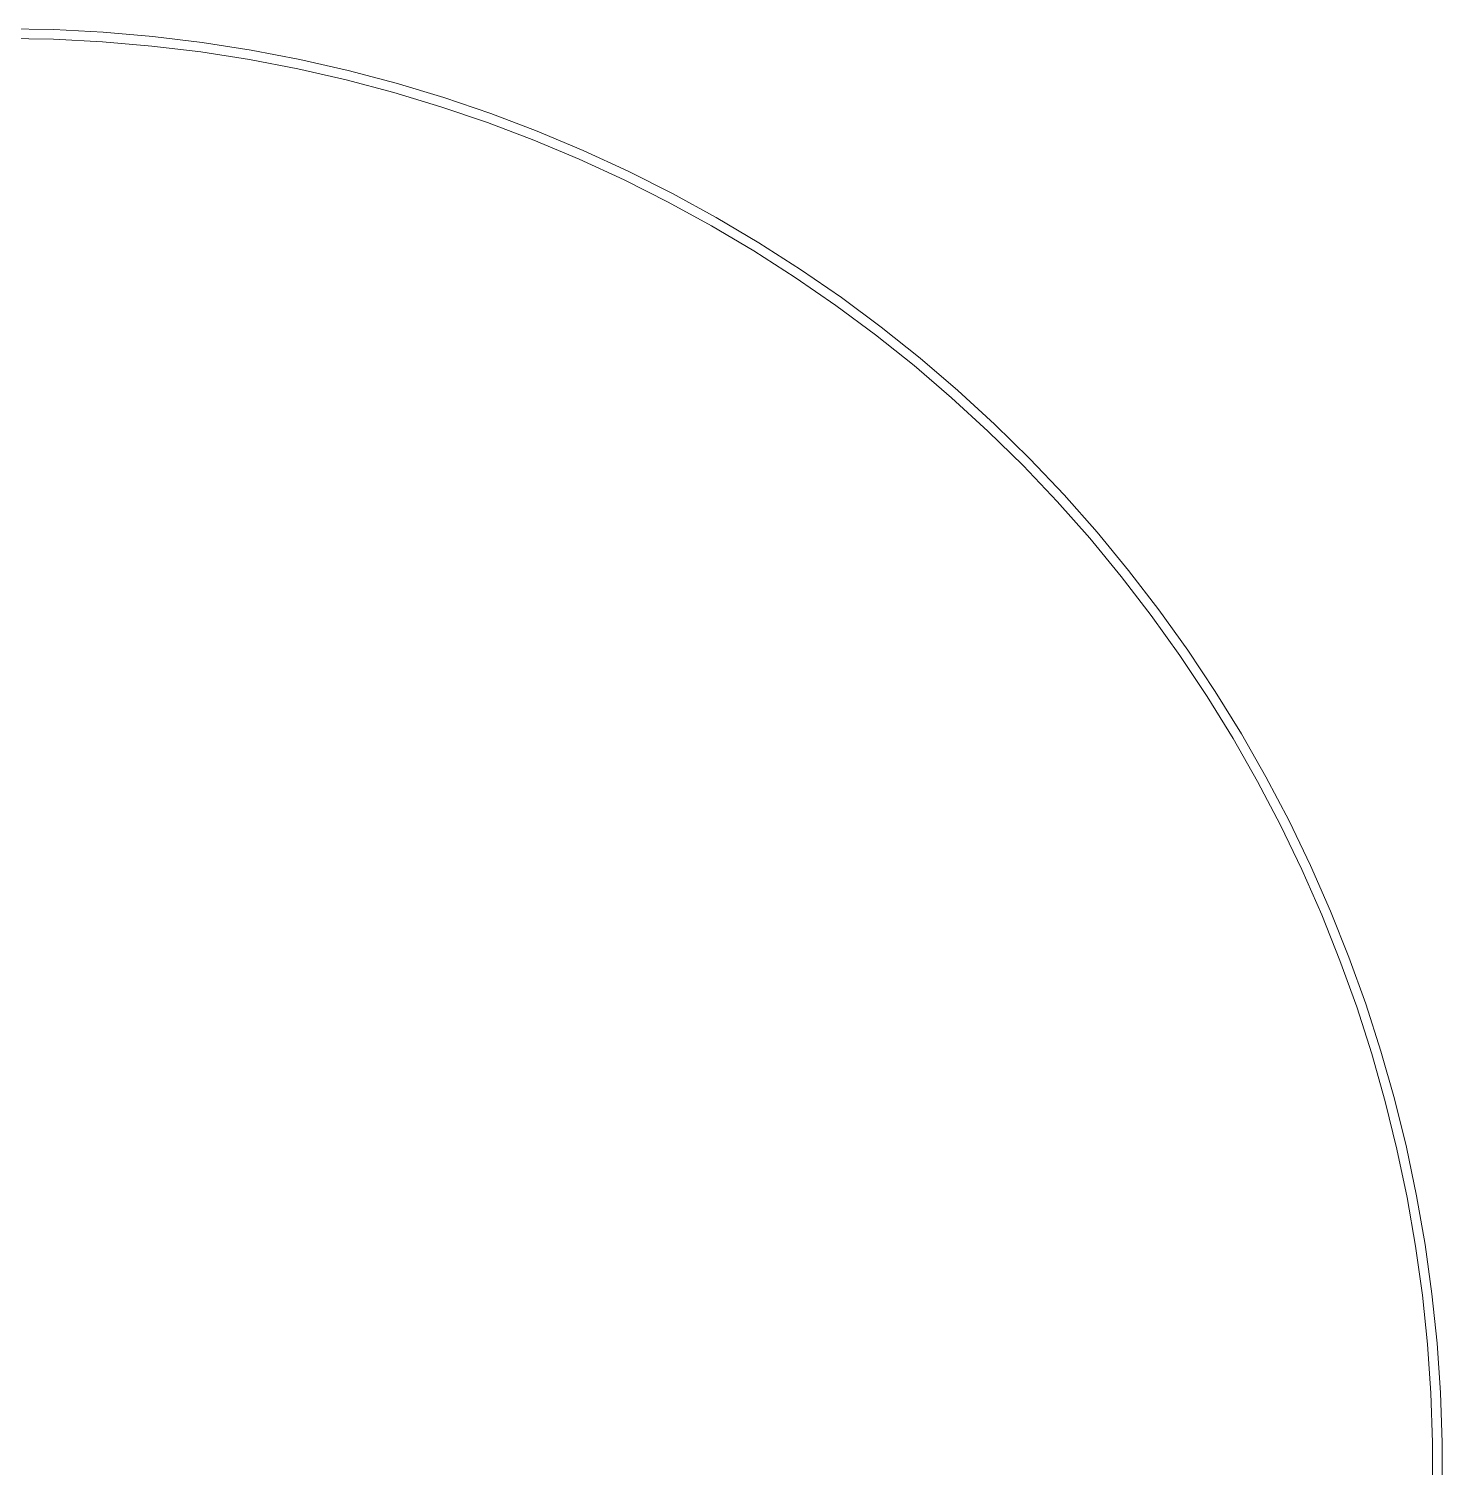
# Model space of a CAD drawing. Header units: inches. Extents: x 48 to 364, y 83 to 304.
# Drawn here: x 259.91 to 300.18, y 167.89 to 208.87 of the extents above; entities that cross this region are included whole.
import ezdxf

# ---------------------------------------------------------------- set-up
doc = ezdxf.new("R2010")
doc.units = ezdxf.units.IN
doc.header["$MEASUREMENT"] = 0
doc.layers.add('DIMS', color=7, linetype='Continuous')

# ---------------------------------------------------------------- blocks, each defined once
blk = doc.blocks.new('block 790')
at = {"layer": 'DIMS', "color": 7, "lineweight": 18, "true_color": 0xffffff}
blk.add_lwpolyline([(300.182, 167.185), (300.182, 168.6)], dxfattribs=at)
blk = doc.blocks.new('block 789')
at = {"layer": 'DIMS'}
blk.add_blockref('block 790', (0, 0), dxfattribs=at)
blk = doc.blocks.new('block 788')
at = {"layer": 'DIMS'}
blk.add_blockref('block 789', (0, 0), dxfattribs=at)
blk = doc.blocks.new('block 793')
at = {"layer": 'DIMS', "color": 7, "lineweight": 18, "true_color": 0xffffff}
blk.add_lwpolyline([(300.182, 168.6), (300.133, 170.013)], dxfattribs=at)
blk = doc.blocks.new('block 792')
at = {"layer": 'DIMS'}
blk.add_blockref('block 793', (0, 0), dxfattribs=at)
blk = doc.blocks.new('block 791')
at = {"layer": 'DIMS'}
blk.add_blockref('block 792', (0, 0), dxfattribs=at)
blk = doc.blocks.new('block 796')
at = {"layer": 'DIMS', "color": 7, "lineweight": 18, "true_color": 0xffffff}
blk.add_lwpolyline([(300.133, 170.013), (300.035, 171.425)], dxfattribs=at)
blk = doc.blocks.new('block 795')
at = {"layer": 'DIMS'}
blk.add_blockref('block 796', (0, 0), dxfattribs=at)
blk = doc.blocks.new('block 794')
at = {"layer": 'DIMS'}
blk.add_blockref('block 795', (0, 0), dxfattribs=at)
blk = doc.blocks.new('block 799')
at = {"layer": 'DIMS', "color": 7, "lineweight": 18, "true_color": 0xffffff}
blk.add_lwpolyline([(300.035, 171.425), (299.889, 172.832)], dxfattribs=at)
blk = doc.blocks.new('block 798')
at = {"layer": 'DIMS'}
blk.add_blockref('block 799', (0, 0), dxfattribs=at)
blk = doc.blocks.new('block 797')
at = {"layer": 'DIMS'}
blk.add_blockref('block 798', (0, 0), dxfattribs=at)
blk = doc.blocks.new('block 802')
at = {"layer": 'DIMS', "color": 7, "lineweight": 18, "true_color": 0xffffff}
blk.add_lwpolyline([(299.889, 172.832), (299.694, 174.233)], dxfattribs=at)
blk = doc.blocks.new('block 801')
at = {"layer": 'DIMS'}
blk.add_blockref('block 802', (0, 0), dxfattribs=at)
blk = doc.blocks.new('block 800')
at = {"layer": 'DIMS'}
blk.add_blockref('block 801', (0, 0), dxfattribs=at)
blk = doc.blocks.new('block 805')
at = {"layer": 'DIMS', "color": 7, "lineweight": 18, "true_color": 0xffffff}
blk.add_lwpolyline([(299.694, 174.233), (299.451, 175.627)], dxfattribs=at)
blk = doc.blocks.new('block 804')
at = {"layer": 'DIMS'}
blk.add_blockref('block 805', (0, 0), dxfattribs=at)
blk = doc.blocks.new('block 803')
at = {"layer": 'DIMS'}
blk.add_blockref('block 804', (0, 0), dxfattribs=at)
blk = doc.blocks.new('block 808')
at = {"layer": 'DIMS', "color": 7, "lineweight": 18, "true_color": 0xffffff}
blk.add_lwpolyline([(299.451, 175.627), (299.16, 177.011)], dxfattribs=at)
blk = doc.blocks.new('block 807')
at = {"layer": 'DIMS'}
blk.add_blockref('block 808', (0, 0), dxfattribs=at)
blk = doc.blocks.new('block 806')
at = {"layer": 'DIMS'}
blk.add_blockref('block 807', (0, 0), dxfattribs=at)
blk = doc.blocks.new('block 811')
at = {"layer": 'DIMS', "color": 7, "lineweight": 18, "true_color": 0xffffff}
blk.add_lwpolyline([(299.16, 177.011), (298.822, 178.385)], dxfattribs=at)
blk = doc.blocks.new('block 810')
at = {"layer": 'DIMS'}
blk.add_blockref('block 811', (0, 0), dxfattribs=at)
blk = doc.blocks.new('block 809')
at = {"layer": 'DIMS'}
blk.add_blockref('block 810', (0, 0), dxfattribs=at)
blk = doc.blocks.new('block 814')
at = {"layer": 'DIMS', "color": 7, "lineweight": 18, "true_color": 0xffffff}
blk.add_lwpolyline([(298.822, 178.385), (298.436, 179.746)], dxfattribs=at)
blk = doc.blocks.new('block 813')
at = {"layer": 'DIMS'}
blk.add_blockref('block 814', (0, 0), dxfattribs=at)
blk = doc.blocks.new('block 812')
at = {"layer": 'DIMS'}
blk.add_blockref('block 813', (0, 0), dxfattribs=at)
blk = doc.blocks.new('block 817')
at = {"layer": 'DIMS', "color": 7, "lineweight": 18, "true_color": 0xffffff}
blk.add_lwpolyline([(298.436, 179.746), (298.003, 181.093)], dxfattribs=at)
blk = doc.blocks.new('block 816')
at = {"layer": 'DIMS'}
blk.add_blockref('block 817', (0, 0), dxfattribs=at)
blk = doc.blocks.new('block 815')
at = {"layer": 'DIMS'}
blk.add_blockref('block 816', (0, 0), dxfattribs=at)
blk = doc.blocks.new('block 820')
at = {"layer": 'DIMS', "color": 7, "lineweight": 18, "true_color": 0xffffff}
blk.add_lwpolyline([(298.003, 181.093), (297.524, 182.424)], dxfattribs=at)
blk = doc.blocks.new('block 819')
at = {"layer": 'DIMS'}
blk.add_blockref('block 820', (0, 0), dxfattribs=at)
blk = doc.blocks.new('block 818')
at = {"layer": 'DIMS'}
blk.add_blockref('block 819', (0, 0), dxfattribs=at)
blk = doc.blocks.new('block 823')
at = {"layer": 'DIMS', "color": 7, "lineweight": 18, "true_color": 0xffffff}
blk.add_lwpolyline([(297.524, 182.424), (297, 183.738)], dxfattribs=at)
blk = doc.blocks.new('block 822')
at = {"layer": 'DIMS'}
blk.add_blockref('block 823', (0, 0), dxfattribs=at)
blk = doc.blocks.new('block 821')
at = {"layer": 'DIMS'}
blk.add_blockref('block 822', (0, 0), dxfattribs=at)
blk = doc.blocks.new('block 826')
at = {"layer": 'DIMS', "color": 7, "lineweight": 18, "true_color": 0xffffff}
blk.add_lwpolyline([(297, 183.738), (296.431, 185.033)], dxfattribs=at)
blk = doc.blocks.new('block 825')
at = {"layer": 'DIMS'}
blk.add_blockref('block 826', (0, 0), dxfattribs=at)
blk = doc.blocks.new('block 824')
at = {"layer": 'DIMS'}
blk.add_blockref('block 825', (0, 0), dxfattribs=at)
blk = doc.blocks.new('block 829')
at = {"layer": 'DIMS', "color": 7, "lineweight": 18, "true_color": 0xffffff}
blk.add_lwpolyline([(296.431, 185.033), (295.817, 186.307)], dxfattribs=at)
blk = doc.blocks.new('block 828')
at = {"layer": 'DIMS'}
blk.add_blockref('block 829', (0, 0), dxfattribs=at)
blk = doc.blocks.new('block 827')
at = {"layer": 'DIMS'}
blk.add_blockref('block 828', (0, 0), dxfattribs=at)
blk = doc.blocks.new('block 832')
at = {"layer": 'DIMS', "color": 7, "lineweight": 18, "true_color": 0xffffff}
blk.add_lwpolyline([(295.817, 186.307), (295.16, 187.56)], dxfattribs=at)
blk = doc.blocks.new('block 831')
at = {"layer": 'DIMS'}
blk.add_blockref('block 832', (0, 0), dxfattribs=at)
blk = doc.blocks.new('block 830')
at = {"layer": 'DIMS'}
blk.add_blockref('block 831', (0, 0), dxfattribs=at)
blk = doc.blocks.new('block 835')
at = {"layer": 'DIMS', "color": 7, "lineweight": 18, "true_color": 0xffffff}
blk.add_lwpolyline([(295.16, 187.56), (294.459, 188.789)], dxfattribs=at)
blk = doc.blocks.new('block 834')
at = {"layer": 'DIMS'}
blk.add_blockref('block 835', (0, 0), dxfattribs=at)
blk = doc.blocks.new('block 833')
at = {"layer": 'DIMS'}
blk.add_blockref('block 834', (0, 0), dxfattribs=at)
blk = doc.blocks.new('block 838')
at = {"layer": 'DIMS', "color": 7, "lineweight": 18, "true_color": 0xffffff}
blk.add_lwpolyline([(294.459, 188.789), (293.717, 189.993)], dxfattribs=at)
blk = doc.blocks.new('block 837')
at = {"layer": 'DIMS'}
blk.add_blockref('block 838', (0, 0), dxfattribs=at)
blk = doc.blocks.new('block 836')
at = {"layer": 'DIMS'}
blk.add_blockref('block 837', (0, 0), dxfattribs=at)
blk = doc.blocks.new('block 841')
at = {"layer": 'DIMS', "color": 7, "lineweight": 18, "true_color": 0xffffff}
blk.add_lwpolyline([(293.717, 189.993), (292.934, 191.171)], dxfattribs=at)
blk = doc.blocks.new('block 840')
at = {"layer": 'DIMS'}
blk.add_blockref('block 841', (0, 0), dxfattribs=at)
blk = doc.blocks.new('block 839')
at = {"layer": 'DIMS'}
blk.add_blockref('block 840', (0, 0), dxfattribs=at)
blk = doc.blocks.new('block 844')
at = {"layer": 'DIMS', "color": 7, "lineweight": 18, "true_color": 0xffffff}
blk.add_lwpolyline([(292.934, 191.171), (292.11, 192.321)], dxfattribs=at)
blk = doc.blocks.new('block 843')
at = {"layer": 'DIMS'}
blk.add_blockref('block 844', (0, 0), dxfattribs=at)
blk = doc.blocks.new('block 842')
at = {"layer": 'DIMS'}
blk.add_blockref('block 843', (0, 0), dxfattribs=at)
blk = doc.blocks.new('block 847')
at = {"layer": 'DIMS', "color": 7, "lineweight": 18, "true_color": 0xffffff}
blk.add_lwpolyline([(292.11, 192.321), (291.247, 193.442)], dxfattribs=at)
blk = doc.blocks.new('block 846')
at = {"layer": 'DIMS'}
blk.add_blockref('block 847', (0, 0), dxfattribs=at)
blk = doc.blocks.new('block 845')
at = {"layer": 'DIMS'}
blk.add_blockref('block 846', (0, 0), dxfattribs=at)
blk = doc.blocks.new('block 850')
at = {"layer": 'DIMS', "color": 7, "lineweight": 18, "true_color": 0xffffff}
blk.add_lwpolyline([(291.247, 193.442), (290.346, 194.533)], dxfattribs=at)
blk = doc.blocks.new('block 849')
at = {"layer": 'DIMS'}
blk.add_blockref('block 850', (0, 0), dxfattribs=at)
blk = doc.blocks.new('block 848')
at = {"layer": 'DIMS'}
blk.add_blockref('block 849', (0, 0), dxfattribs=at)
blk = doc.blocks.new('block 853')
at = {"layer": 'DIMS', "color": 7, "lineweight": 18, "true_color": 0xffffff}
blk.add_lwpolyline([(290.346, 194.533), (289.408, 195.592)], dxfattribs=at)
blk = doc.blocks.new('block 852')
at = {"layer": 'DIMS'}
blk.add_blockref('block 853', (0, 0), dxfattribs=at)
blk = doc.blocks.new('block 851')
at = {"layer": 'DIMS'}
blk.add_blockref('block 852', (0, 0), dxfattribs=at)
blk = doc.blocks.new('block 856')
at = {"layer": 'DIMS', "color": 7, "lineweight": 18, "true_color": 0xffffff}
blk.add_lwpolyline([(289.408, 195.592), (288.434, 196.618)], dxfattribs=at)
blk = doc.blocks.new('block 855')
at = {"layer": 'DIMS'}
blk.add_blockref('block 856', (0, 0), dxfattribs=at)
blk = doc.blocks.new('block 854')
at = {"layer": 'DIMS'}
blk.add_blockref('block 855', (0, 0), dxfattribs=at)
blk = doc.blocks.new('block 859')
at = {"layer": 'DIMS', "color": 7, "lineweight": 18, "true_color": 0xffffff}
blk.add_lwpolyline([(288.434, 196.618), (287.425, 197.609)], dxfattribs=at)
blk = doc.blocks.new('block 858')
at = {"layer": 'DIMS'}
blk.add_blockref('block 859', (0, 0), dxfattribs=at)
blk = doc.blocks.new('block 857')
at = {"layer": 'DIMS'}
blk.add_blockref('block 858', (0, 0), dxfattribs=at)
blk = doc.blocks.new('block 862')
at = {"layer": 'DIMS', "color": 7, "lineweight": 18, "true_color": 0xffffff}
blk.add_lwpolyline([(287.425, 197.609), (286.383, 198.566)], dxfattribs=at)
blk = doc.blocks.new('block 861')
at = {"layer": 'DIMS'}
blk.add_blockref('block 862', (0, 0), dxfattribs=at)
blk = doc.blocks.new('block 860')
at = {"layer": 'DIMS'}
blk.add_blockref('block 861', (0, 0), dxfattribs=at)
blk = doc.blocks.new('block 865')
at = {"layer": 'DIMS', "color": 7, "lineweight": 18, "true_color": 0xffffff}
blk.add_lwpolyline([(286.383, 198.566), (285.308, 199.485)], dxfattribs=at)
blk = doc.blocks.new('block 864')
at = {"layer": 'DIMS'}
blk.add_blockref('block 865', (0, 0), dxfattribs=at)
blk = doc.blocks.new('block 863')
at = {"layer": 'DIMS'}
blk.add_blockref('block 864', (0, 0), dxfattribs=at)
blk = doc.blocks.new('block 868')
at = {"layer": 'DIMS', "color": 7, "lineweight": 18, "true_color": 0xffffff}
blk.add_lwpolyline([(285.308, 199.485), (284.201, 200.367)], dxfattribs=at)
blk = doc.blocks.new('block 867')
at = {"layer": 'DIMS'}
blk.add_blockref('block 868', (0, 0), dxfattribs=at)
blk = doc.blocks.new('block 866')
at = {"layer": 'DIMS'}
blk.add_blockref('block 867', (0, 0), dxfattribs=at)
blk = doc.blocks.new('block 871')
at = {"layer": 'DIMS', "color": 7, "lineweight": 18, "true_color": 0xffffff}
blk.add_lwpolyline([(284.201, 200.367), (283.066, 201.211)], dxfattribs=at)
blk = doc.blocks.new('block 870')
at = {"layer": 'DIMS'}
blk.add_blockref('block 871', (0, 0), dxfattribs=at)
blk = doc.blocks.new('block 869')
at = {"layer": 'DIMS'}
blk.add_blockref('block 870', (0, 0), dxfattribs=at)
blk = doc.blocks.new('block 874')
at = {"layer": 'DIMS', "color": 7, "lineweight": 18, "true_color": 0xffffff}
blk.add_lwpolyline([(283.066, 201.211), (281.901, 202.015)], dxfattribs=at)
blk = doc.blocks.new('block 873')
at = {"layer": 'DIMS'}
blk.add_blockref('block 874', (0, 0), dxfattribs=at)
blk = doc.blocks.new('block 872')
at = {"layer": 'DIMS'}
blk.add_blockref('block 873', (0, 0), dxfattribs=at)
blk = doc.blocks.new('block 877')
at = {"layer": 'DIMS', "color": 7, "lineweight": 18, "true_color": 0xffffff}
blk.add_lwpolyline([(281.901, 202.015), (280.711, 202.777)], dxfattribs=at)
blk = doc.blocks.new('block 876')
at = {"layer": 'DIMS'}
blk.add_blockref('block 877', (0, 0), dxfattribs=at)
blk = doc.blocks.new('block 875')
at = {"layer": 'DIMS'}
blk.add_blockref('block 876', (0, 0), dxfattribs=at)
blk = doc.blocks.new('block 880')
at = {"layer": 'DIMS', "color": 7, "lineweight": 18, "true_color": 0xffffff}
blk.add_lwpolyline([(280.711, 202.777), (279.493, 203.499)], dxfattribs=at)
blk = doc.blocks.new('block 879')
at = {"layer": 'DIMS'}
blk.add_blockref('block 880', (0, 0), dxfattribs=at)
blk = doc.blocks.new('block 878')
at = {"layer": 'DIMS'}
blk.add_blockref('block 879', (0, 0), dxfattribs=at)
blk = doc.blocks.new('block 883')
at = {"layer": 'DIMS', "color": 7, "lineweight": 18, "true_color": 0xffffff}
blk.add_lwpolyline([(279.493, 203.499), (278.252, 204.178)], dxfattribs=at)
blk = doc.blocks.new('block 882')
at = {"layer": 'DIMS'}
blk.add_blockref('block 883', (0, 0), dxfattribs=at)
blk = doc.blocks.new('block 881')
at = {"layer": 'DIMS'}
blk.add_blockref('block 882', (0, 0), dxfattribs=at)
blk = doc.blocks.new('block 886')
at = {"layer": 'DIMS', "color": 7, "lineweight": 18, "true_color": 0xffffff}
blk.add_lwpolyline([(278.252, 204.178), (276.988, 204.813)], dxfattribs=at)
blk = doc.blocks.new('block 885')
at = {"layer": 'DIMS'}
blk.add_blockref('block 886', (0, 0), dxfattribs=at)
blk = doc.blocks.new('block 884')
at = {"layer": 'DIMS'}
blk.add_blockref('block 885', (0, 0), dxfattribs=at)
blk = doc.blocks.new('block 889')
at = {"layer": 'DIMS', "color": 7, "lineweight": 18, "true_color": 0xffffff}
blk.add_lwpolyline([(276.988, 204.813), (275.703, 205.405)], dxfattribs=at)
blk = doc.blocks.new('block 888')
at = {"layer": 'DIMS'}
blk.add_blockref('block 889', (0, 0), dxfattribs=at)
blk = doc.blocks.new('block 887')
at = {"layer": 'DIMS'}
blk.add_blockref('block 888', (0, 0), dxfattribs=at)
blk = doc.blocks.new('block 892')
at = {"layer": 'DIMS', "color": 7, "lineweight": 18, "true_color": 0xffffff}
blk.add_lwpolyline([(275.703, 205.405), (274.398, 205.952)], dxfattribs=at)
blk = doc.blocks.new('block 891')
at = {"layer": 'DIMS'}
blk.add_blockref('block 892', (0, 0), dxfattribs=at)
blk = doc.blocks.new('block 890')
at = {"layer": 'DIMS'}
blk.add_blockref('block 891', (0, 0), dxfattribs=at)
blk = doc.blocks.new('block 895')
at = {"layer": 'DIMS', "color": 7, "lineweight": 18, "true_color": 0xffffff}
blk.add_lwpolyline([(274.398, 205.952), (273.077, 206.454)], dxfattribs=at)
blk = doc.blocks.new('block 894')
at = {"layer": 'DIMS'}
blk.add_blockref('block 895', (0, 0), dxfattribs=at)
blk = doc.blocks.new('block 893')
at = {"layer": 'DIMS'}
blk.add_blockref('block 894', (0, 0), dxfattribs=at)
blk = doc.blocks.new('block 898')
at = {"layer": 'DIMS', "color": 7, "lineweight": 18, "true_color": 0xffffff}
blk.add_lwpolyline([(273.077, 206.454), (271.737, 206.909)], dxfattribs=at)
blk = doc.blocks.new('block 897')
at = {"layer": 'DIMS'}
blk.add_blockref('block 898', (0, 0), dxfattribs=at)
blk = doc.blocks.new('block 896')
at = {"layer": 'DIMS'}
blk.add_blockref('block 897', (0, 0), dxfattribs=at)
blk = doc.blocks.new('block 901')
at = {"layer": 'DIMS', "color": 7, "lineweight": 18, "true_color": 0xffffff}
blk.add_lwpolyline([(271.737, 206.909), (270.383, 207.319)], dxfattribs=at)
blk = doc.blocks.new('block 900')
at = {"layer": 'DIMS'}
blk.add_blockref('block 901', (0, 0), dxfattribs=at)
blk = doc.blocks.new('block 899')
at = {"layer": 'DIMS'}
blk.add_blockref('block 900', (0, 0), dxfattribs=at)
blk = doc.blocks.new('block 904')
at = {"layer": 'DIMS', "color": 7, "lineweight": 18, "true_color": 0xffffff}
blk.add_lwpolyline([(270.383, 207.319), (269.015, 207.681)], dxfattribs=at)
blk = doc.blocks.new('block 903')
at = {"layer": 'DIMS'}
blk.add_blockref('block 904', (0, 0), dxfattribs=at)
blk = doc.blocks.new('block 902')
at = {"layer": 'DIMS'}
blk.add_blockref('block 903', (0, 0), dxfattribs=at)
blk = doc.blocks.new('block 907')
at = {"layer": 'DIMS', "color": 7, "lineweight": 18, "true_color": 0xffffff}
blk.add_lwpolyline([(269.015, 207.681), (267.636, 207.996)], dxfattribs=at)
blk = doc.blocks.new('block 906')
at = {"layer": 'DIMS'}
blk.add_blockref('block 907', (0, 0), dxfattribs=at)
blk = doc.blocks.new('block 905')
at = {"layer": 'DIMS'}
blk.add_blockref('block 906', (0, 0), dxfattribs=at)
blk = doc.blocks.new('block 910')
at = {"layer": 'DIMS', "color": 7, "lineweight": 18, "true_color": 0xffffff}
blk.add_lwpolyline([(267.636, 207.996), (266.247, 208.263)], dxfattribs=at)
blk = doc.blocks.new('block 909')
at = {"layer": 'DIMS'}
blk.add_blockref('block 910', (0, 0), dxfattribs=at)
blk = doc.blocks.new('block 908')
at = {"layer": 'DIMS'}
blk.add_blockref('block 909', (0, 0), dxfattribs=at)
blk = doc.blocks.new('block 913')
at = {"layer": 'DIMS', "color": 7, "lineweight": 18, "true_color": 0xffffff}
blk.add_lwpolyline([(266.247, 208.263), (264.849, 208.481)], dxfattribs=at)
blk = doc.blocks.new('block 912')
at = {"layer": 'DIMS'}
blk.add_blockref('block 913', (0, 0), dxfattribs=at)
blk = doc.blocks.new('block 911')
at = {"layer": 'DIMS'}
blk.add_blockref('block 912', (0, 0), dxfattribs=at)
blk = doc.blocks.new('block 916')
at = {"layer": 'DIMS', "color": 7, "lineweight": 18, "true_color": 0xffffff}
blk.add_lwpolyline([(264.849, 208.481), (263.445, 208.652)], dxfattribs=at)
blk = doc.blocks.new('block 915')
at = {"layer": 'DIMS'}
blk.add_blockref('block 916', (0, 0), dxfattribs=at)
blk = doc.blocks.new('block 914')
at = {"layer": 'DIMS'}
blk.add_blockref('block 915', (0, 0), dxfattribs=at)
blk = doc.blocks.new('block 919')
at = {"layer": 'DIMS', "color": 7, "lineweight": 18, "true_color": 0xffffff}
blk.add_lwpolyline([(263.445, 208.652), (262.035, 208.774)], dxfattribs=at)
blk = doc.blocks.new('block 918')
at = {"layer": 'DIMS'}
blk.add_blockref('block 919', (0, 0), dxfattribs=at)
blk = doc.blocks.new('block 917')
at = {"layer": 'DIMS'}
blk.add_blockref('block 918', (0, 0), dxfattribs=at)
blk = doc.blocks.new('block 922')
at = {"layer": 'DIMS', "color": 7, "lineweight": 18, "true_color": 0xffffff}
blk.add_lwpolyline([(262.035, 208.774), (260.623, 208.847)], dxfattribs=at)
blk = doc.blocks.new('block 921')
at = {"layer": 'DIMS'}
blk.add_blockref('block 922', (0, 0), dxfattribs=at)
blk = doc.blocks.new('block 920')
at = {"layer": 'DIMS'}
blk.add_blockref('block 921', (0, 0), dxfattribs=at)
blk = doc.blocks.new('block 925')
at = {"layer": 'DIMS', "color": 7, "lineweight": 18, "true_color": 0xffffff}
blk.add_lwpolyline([(260.623, 208.847), (259.208, 208.871)], dxfattribs=at)
blk = doc.blocks.new('block 924')
at = {"layer": 'DIMS'}
blk.add_blockref('block 925', (0, 0), dxfattribs=at)
blk = doc.blocks.new('block 923')
at = {"layer": 'DIMS'}
blk.add_blockref('block 924', (0, 0), dxfattribs=at)
blk = doc.blocks.new('block 928')
at = {"layer": 'DIMS', "color": 7, "lineweight": 18, "true_color": 0xffffff}
blk.add_lwpolyline([(259.208, 208.598), (260.614, 208.574)], dxfattribs=at)
blk = doc.blocks.new('block 927')
at = {"layer": 'DIMS'}
blk.add_blockref('block 928', (0, 0), dxfattribs=at)
blk = doc.blocks.new('block 926')
at = {"layer": 'DIMS'}
blk.add_blockref('block 927', (0, 0), dxfattribs=at)
blk = doc.blocks.new('block 931')
at = {"layer": 'DIMS', "color": 7, "lineweight": 18, "true_color": 0xffffff}
blk.add_lwpolyline([(260.614, 208.574), (262.016, 208.501)], dxfattribs=at)
blk = doc.blocks.new('block 930')
at = {"layer": 'DIMS'}
blk.add_blockref('block 931', (0, 0), dxfattribs=at)
blk = doc.blocks.new('block 929')
at = {"layer": 'DIMS'}
blk.add_blockref('block 930', (0, 0), dxfattribs=at)
blk = doc.blocks.new('block 934')
at = {"layer": 'DIMS', "color": 7, "lineweight": 18, "true_color": 0xffffff}
blk.add_lwpolyline([(262.016, 208.501), (263.417, 208.38)], dxfattribs=at)
blk = doc.blocks.new('block 933')
at = {"layer": 'DIMS'}
blk.add_blockref('block 934', (0, 0), dxfattribs=at)
blk = doc.blocks.new('block 932')
at = {"layer": 'DIMS'}
blk.add_blockref('block 933', (0, 0), dxfattribs=at)
blk = doc.blocks.new('block 937')
at = {"layer": 'DIMS', "color": 7, "lineweight": 18, "true_color": 0xffffff}
blk.add_lwpolyline([(263.417, 208.38), (264.812, 208.211)], dxfattribs=at)
blk = doc.blocks.new('block 936')
at = {"layer": 'DIMS'}
blk.add_blockref('block 937', (0, 0), dxfattribs=at)
blk = doc.blocks.new('block 935')
at = {"layer": 'DIMS'}
blk.add_blockref('block 936', (0, 0), dxfattribs=at)
blk = doc.blocks.new('block 940')
at = {"layer": 'DIMS', "color": 7, "lineweight": 18, "true_color": 0xffffff}
blk.add_lwpolyline([(264.812, 208.211), (266.2, 207.994)], dxfattribs=at)
blk = doc.blocks.new('block 939')
at = {"layer": 'DIMS'}
blk.add_blockref('block 940', (0, 0), dxfattribs=at)
blk = doc.blocks.new('block 938')
at = {"layer": 'DIMS'}
blk.add_blockref('block 939', (0, 0), dxfattribs=at)
blk = doc.blocks.new('block 943')
at = {"layer": 'DIMS', "color": 7, "lineweight": 18, "true_color": 0xffffff}
blk.add_lwpolyline([(266.2, 207.994), (267.58, 207.728)], dxfattribs=at)
blk = doc.blocks.new('block 942')
at = {"layer": 'DIMS'}
blk.add_blockref('block 943', (0, 0), dxfattribs=at)
blk = doc.blocks.new('block 941')
at = {"layer": 'DIMS'}
blk.add_blockref('block 942', (0, 0), dxfattribs=at)
blk = doc.blocks.new('block 946')
at = {"layer": 'DIMS', "color": 7, "lineweight": 18, "true_color": 0xffffff}
blk.add_lwpolyline([(267.58, 207.728), (268.95, 207.415)], dxfattribs=at)
blk = doc.blocks.new('block 945')
at = {"layer": 'DIMS'}
blk.add_blockref('block 946', (0, 0), dxfattribs=at)
blk = doc.blocks.new('block 944')
at = {"layer": 'DIMS'}
blk.add_blockref('block 945', (0, 0), dxfattribs=at)
blk = doc.blocks.new('block 949')
at = {"layer": 'DIMS', "color": 7, "lineweight": 18, "true_color": 0xffffff}
blk.add_lwpolyline([(268.95, 207.415), (270.308, 207.056)], dxfattribs=at)
blk = doc.blocks.new('block 948')
at = {"layer": 'DIMS'}
blk.add_blockref('block 949', (0, 0), dxfattribs=at)
blk = doc.blocks.new('block 947')
at = {"layer": 'DIMS'}
blk.add_blockref('block 948', (0, 0), dxfattribs=at)
blk = doc.blocks.new('block 952')
at = {"layer": 'DIMS', "color": 7, "lineweight": 18, "true_color": 0xffffff}
blk.add_lwpolyline([(270.308, 207.056), (271.653, 206.649)], dxfattribs=at)
blk = doc.blocks.new('block 951')
at = {"layer": 'DIMS'}
blk.add_blockref('block 952', (0, 0), dxfattribs=at)
blk = doc.blocks.new('block 950')
at = {"layer": 'DIMS'}
blk.add_blockref('block 951', (0, 0), dxfattribs=at)
blk = doc.blocks.new('block 955')
at = {"layer": 'DIMS', "color": 7, "lineweight": 18, "true_color": 0xffffff}
blk.add_lwpolyline([(271.653, 206.649), (272.983, 206.197)], dxfattribs=at)
blk = doc.blocks.new('block 954')
at = {"layer": 'DIMS'}
blk.add_blockref('block 955', (0, 0), dxfattribs=at)
blk = doc.blocks.new('block 953')
at = {"layer": 'DIMS'}
blk.add_blockref('block 954', (0, 0), dxfattribs=at)
blk = doc.blocks.new('block 958')
at = {"layer": 'DIMS', "color": 7, "lineweight": 18, "true_color": 0xffffff}
blk.add_lwpolyline([(272.983, 206.197), (274.298, 205.698)], dxfattribs=at)
blk = doc.blocks.new('block 957')
at = {"layer": 'DIMS'}
blk.add_blockref('block 958', (0, 0), dxfattribs=at)
blk = doc.blocks.new('block 956')
at = {"layer": 'DIMS'}
blk.add_blockref('block 957', (0, 0), dxfattribs=at)
blk = doc.blocks.new('block 961')
at = {"layer": 'DIMS', "color": 7, "lineweight": 18, "true_color": 0xffffff}
blk.add_lwpolyline([(274.298, 205.698), (275.594, 205.155)], dxfattribs=at)
blk = doc.blocks.new('block 960')
at = {"layer": 'DIMS'}
blk.add_blockref('block 961', (0, 0), dxfattribs=at)
blk = doc.blocks.new('block 959')
at = {"layer": 'DIMS'}
blk.add_blockref('block 960', (0, 0), dxfattribs=at)
blk = doc.blocks.new('block 964')
at = {"layer": 'DIMS', "color": 7, "lineweight": 18, "true_color": 0xffffff}
blk.add_lwpolyline([(275.594, 205.155), (276.87, 204.567)], dxfattribs=at)
blk = doc.blocks.new('block 963')
at = {"layer": 'DIMS'}
blk.add_blockref('block 964', (0, 0), dxfattribs=at)
blk = doc.blocks.new('block 962')
at = {"layer": 'DIMS'}
blk.add_blockref('block 963', (0, 0), dxfattribs=at)
blk = doc.blocks.new('block 967')
at = {"layer": 'DIMS', "color": 7, "lineweight": 18, "true_color": 0xffffff}
blk.add_lwpolyline([(276.87, 204.567), (278.125, 203.936)], dxfattribs=at)
blk = doc.blocks.new('block 966')
at = {"layer": 'DIMS'}
blk.add_blockref('block 967', (0, 0), dxfattribs=at)
blk = doc.blocks.new('block 965')
at = {"layer": 'DIMS'}
blk.add_blockref('block 966', (0, 0), dxfattribs=at)
blk = doc.blocks.new('block 970')
at = {"layer": 'DIMS', "color": 7, "lineweight": 18, "true_color": 0xffffff}
blk.add_lwpolyline([(278.125, 203.936), (279.358, 203.261)], dxfattribs=at)
blk = doc.blocks.new('block 969')
at = {"layer": 'DIMS'}
blk.add_blockref('block 970', (0, 0), dxfattribs=at)
blk = doc.blocks.new('block 968')
at = {"layer": 'DIMS'}
blk.add_blockref('block 969', (0, 0), dxfattribs=at)
blk = doc.blocks.new('block 973')
at = {"layer": 'DIMS', "color": 7, "lineweight": 18, "true_color": 0xffffff}
blk.add_lwpolyline([(279.358, 203.261), (280.567, 202.545)], dxfattribs=at)
blk = doc.blocks.new('block 972')
at = {"layer": 'DIMS'}
blk.add_blockref('block 973', (0, 0), dxfattribs=at)
blk = doc.blocks.new('block 971')
at = {"layer": 'DIMS'}
blk.add_blockref('block 972', (0, 0), dxfattribs=at)
blk = doc.blocks.new('block 976')
at = {"layer": 'DIMS', "color": 7, "lineweight": 18, "true_color": 0xffffff}
blk.add_lwpolyline([(280.567, 202.545), (281.751, 201.787)], dxfattribs=at)
blk = doc.blocks.new('block 975')
at = {"layer": 'DIMS'}
blk.add_blockref('block 976', (0, 0), dxfattribs=at)
blk = doc.blocks.new('block 974')
at = {"layer": 'DIMS'}
blk.add_blockref('block 975', (0, 0), dxfattribs=at)
blk = doc.blocks.new('block 979')
at = {"layer": 'DIMS', "color": 7, "lineweight": 18, "true_color": 0xffffff}
blk.add_lwpolyline([(281.751, 201.787), (282.907, 200.989)], dxfattribs=at)
blk = doc.blocks.new('block 978')
at = {"layer": 'DIMS'}
blk.add_blockref('block 979', (0, 0), dxfattribs=at)
blk = doc.blocks.new('block 977')
at = {"layer": 'DIMS'}
blk.add_blockref('block 978', (0, 0), dxfattribs=at)
blk = doc.blocks.new('block 982')
at = {"layer": 'DIMS', "color": 7, "lineweight": 18, "true_color": 0xffffff}
blk.add_lwpolyline([(282.907, 200.989), (284.035, 200.151)], dxfattribs=at)
blk = doc.blocks.new('block 981')
at = {"layer": 'DIMS'}
blk.add_blockref('block 982', (0, 0), dxfattribs=at)
blk = doc.blocks.new('block 980')
at = {"layer": 'DIMS'}
blk.add_blockref('block 981', (0, 0), dxfattribs=at)
blk = doc.blocks.new('block 985')
at = {"layer": 'DIMS', "color": 7, "lineweight": 18, "true_color": 0xffffff}
blk.add_lwpolyline([(284.035, 200.151), (285.134, 199.275)], dxfattribs=at)
blk = doc.blocks.new('block 984')
at = {"layer": 'DIMS'}
blk.add_blockref('block 985', (0, 0), dxfattribs=at)
blk = doc.blocks.new('block 983')
at = {"layer": 'DIMS'}
blk.add_blockref('block 984', (0, 0), dxfattribs=at)
blk = doc.blocks.new('block 988')
at = {"layer": 'DIMS', "color": 7, "lineweight": 18, "true_color": 0xffffff}
blk.add_lwpolyline([(285.134, 199.275), (286.201, 198.361)], dxfattribs=at)
blk = doc.blocks.new('block 987')
at = {"layer": 'DIMS'}
blk.add_blockref('block 988', (0, 0), dxfattribs=at)
blk = doc.blocks.new('block 986')
at = {"layer": 'DIMS'}
blk.add_blockref('block 987', (0, 0), dxfattribs=at)
blk = doc.blocks.new('block 991')
at = {"layer": 'DIMS', "color": 7, "lineweight": 18, "true_color": 0xffffff}
blk.add_lwpolyline([(286.201, 198.361), (287.237, 197.412)], dxfattribs=at)
blk = doc.blocks.new('block 990')
at = {"layer": 'DIMS'}
blk.add_blockref('block 991', (0, 0), dxfattribs=at)
blk = doc.blocks.new('block 989')
at = {"layer": 'DIMS'}
blk.add_blockref('block 990', (0, 0), dxfattribs=at)
blk = doc.blocks.new('block 994')
at = {"layer": 'DIMS', "color": 7, "lineweight": 18, "true_color": 0xffffff}
blk.add_lwpolyline([(287.237, 197.412), (288.239, 196.426)], dxfattribs=at)
blk = doc.blocks.new('block 993')
at = {"layer": 'DIMS'}
blk.add_blockref('block 994', (0, 0), dxfattribs=at)
blk = doc.blocks.new('block 992')
at = {"layer": 'DIMS'}
blk.add_blockref('block 993', (0, 0), dxfattribs=at)
blk = doc.blocks.new('block 997')
at = {"layer": 'DIMS', "color": 7, "lineweight": 18, "true_color": 0xffffff}
blk.add_lwpolyline([(288.239, 196.426), (289.207, 195.407)], dxfattribs=at)
blk = doc.blocks.new('block 996')
at = {"layer": 'DIMS'}
blk.add_blockref('block 997', (0, 0), dxfattribs=at)
blk = doc.blocks.new('block 995')
at = {"layer": 'DIMS'}
blk.add_blockref('block 996', (0, 0), dxfattribs=at)
blk = doc.blocks.new('block 1000')
at = {"layer": 'DIMS', "color": 7, "lineweight": 18, "true_color": 0xffffff}
blk.add_lwpolyline([(289.207, 195.407), (290.138, 194.355)], dxfattribs=at)
blk = doc.blocks.new('block 999')
at = {"layer": 'DIMS'}
blk.add_blockref('block 1000', (0, 0), dxfattribs=at)
blk = doc.blocks.new('block 998')
at = {"layer": 'DIMS'}
blk.add_blockref('block 999', (0, 0), dxfattribs=at)
blk = doc.blocks.new('block 1003')
at = {"layer": 'DIMS', "color": 7, "lineweight": 18, "true_color": 0xffffff}
blk.add_lwpolyline([(290.138, 194.355), (291.034, 193.272)], dxfattribs=at)
blk = doc.blocks.new('block 1002')
at = {"layer": 'DIMS'}
blk.add_blockref('block 1003', (0, 0), dxfattribs=at)
blk = doc.blocks.new('block 1001')
at = {"layer": 'DIMS'}
blk.add_blockref('block 1002', (0, 0), dxfattribs=at)
blk = doc.blocks.new('block 1006')
at = {"layer": 'DIMS', "color": 7, "lineweight": 18, "true_color": 0xffffff}
blk.add_lwpolyline([(291.034, 193.272), (291.891, 192.158)], dxfattribs=at)
blk = doc.blocks.new('block 1005')
at = {"layer": 'DIMS'}
blk.add_blockref('block 1006', (0, 0), dxfattribs=at)
blk = doc.blocks.new('block 1004')
at = {"layer": 'DIMS'}
blk.add_blockref('block 1005', (0, 0), dxfattribs=at)
blk = doc.blocks.new('block 1009')
at = {"layer": 'DIMS', "color": 7, "lineweight": 18, "true_color": 0xffffff}
blk.add_lwpolyline([(291.891, 192.158), (292.709, 191.016)], dxfattribs=at)
blk = doc.blocks.new('block 1008')
at = {"layer": 'DIMS'}
blk.add_blockref('block 1009', (0, 0), dxfattribs=at)
blk = doc.blocks.new('block 1007')
at = {"layer": 'DIMS'}
blk.add_blockref('block 1008', (0, 0), dxfattribs=at)
blk = doc.blocks.new('block 1012')
at = {"layer": 'DIMS', "color": 7, "lineweight": 18, "true_color": 0xffffff}
blk.add_lwpolyline([(292.709, 191.016), (293.487, 189.846)], dxfattribs=at)
blk = doc.blocks.new('block 1011')
at = {"layer": 'DIMS'}
blk.add_blockref('block 1012', (0, 0), dxfattribs=at)
blk = doc.blocks.new('block 1010')
at = {"layer": 'DIMS'}
blk.add_blockref('block 1011', (0, 0), dxfattribs=at)
blk = doc.blocks.new('block 1015')
at = {"layer": 'DIMS', "color": 7, "lineweight": 18, "true_color": 0xffffff}
blk.add_lwpolyline([(293.487, 189.846), (294.225, 188.65)], dxfattribs=at)
blk = doc.blocks.new('block 1014')
at = {"layer": 'DIMS'}
blk.add_blockref('block 1015', (0, 0), dxfattribs=at)
blk = doc.blocks.new('block 1013')
at = {"layer": 'DIMS'}
blk.add_blockref('block 1014', (0, 0), dxfattribs=at)
blk = doc.blocks.new('block 1018')
at = {"layer": 'DIMS', "color": 7, "lineweight": 18, "true_color": 0xffffff}
blk.add_lwpolyline([(294.225, 188.65), (294.92, 187.429)], dxfattribs=at)
blk = doc.blocks.new('block 1017')
at = {"layer": 'DIMS'}
blk.add_blockref('block 1018', (0, 0), dxfattribs=at)
blk = doc.blocks.new('block 1016')
at = {"layer": 'DIMS'}
blk.add_blockref('block 1017', (0, 0), dxfattribs=at)
blk = doc.blocks.new('block 1021')
at = {"layer": 'DIMS', "color": 7, "lineweight": 18, "true_color": 0xffffff}
blk.add_lwpolyline([(294.92, 187.429), (295.573, 186.185)], dxfattribs=at)
blk = doc.blocks.new('block 1020')
at = {"layer": 'DIMS'}
blk.add_blockref('block 1021', (0, 0), dxfattribs=at)
blk = doc.blocks.new('block 1019')
at = {"layer": 'DIMS'}
blk.add_blockref('block 1020', (0, 0), dxfattribs=at)
blk = doc.blocks.new('block 1024')
at = {"layer": 'DIMS', "color": 7, "lineweight": 18, "true_color": 0xffffff}
blk.add_lwpolyline([(295.573, 186.185), (296.182, 184.918)], dxfattribs=at)
blk = doc.blocks.new('block 1023')
at = {"layer": 'DIMS'}
blk.add_blockref('block 1024', (0, 0), dxfattribs=at)
blk = doc.blocks.new('block 1022')
at = {"layer": 'DIMS'}
blk.add_blockref('block 1023', (0, 0), dxfattribs=at)
blk = doc.blocks.new('block 1027')
at = {"layer": 'DIMS', "color": 7, "lineweight": 18, "true_color": 0xffffff}
blk.add_lwpolyline([(296.182, 184.918), (296.748, 183.632)], dxfattribs=at)
blk = doc.blocks.new('block 1026')
at = {"layer": 'DIMS'}
blk.add_blockref('block 1027', (0, 0), dxfattribs=at)
blk = doc.blocks.new('block 1025')
at = {"layer": 'DIMS'}
blk.add_blockref('block 1026', (0, 0), dxfattribs=at)
blk = doc.blocks.new('block 1030')
at = {"layer": 'DIMS', "color": 7, "lineweight": 18, "true_color": 0xffffff}
blk.add_lwpolyline([(296.748, 183.632), (297.269, 182.327)], dxfattribs=at)
blk = doc.blocks.new('block 1029')
at = {"layer": 'DIMS'}
blk.add_blockref('block 1030', (0, 0), dxfattribs=at)
blk = doc.blocks.new('block 1028')
at = {"layer": 'DIMS'}
blk.add_blockref('block 1029', (0, 0), dxfattribs=at)
blk = doc.blocks.new('block 1033')
at = {"layer": 'DIMS', "color": 7, "lineweight": 18, "true_color": 0xffffff}
blk.add_lwpolyline([(297.269, 182.327), (297.744, 181.005)], dxfattribs=at)
blk = doc.blocks.new('block 1032')
at = {"layer": 'DIMS'}
blk.add_blockref('block 1033', (0, 0), dxfattribs=at)
blk = doc.blocks.new('block 1031')
at = {"layer": 'DIMS'}
blk.add_blockref('block 1032', (0, 0), dxfattribs=at)
blk = doc.blocks.new('block 1036')
at = {"layer": 'DIMS', "color": 7, "lineweight": 18, "true_color": 0xffffff}
blk.add_lwpolyline([(297.744, 181.005), (298.174, 179.667)], dxfattribs=at)
blk = doc.blocks.new('block 1035')
at = {"layer": 'DIMS'}
blk.add_blockref('block 1036', (0, 0), dxfattribs=at)
blk = doc.blocks.new('block 1034')
at = {"layer": 'DIMS'}
blk.add_blockref('block 1035', (0, 0), dxfattribs=at)
blk = doc.blocks.new('block 1039')
at = {"layer": 'DIMS', "color": 7, "lineweight": 18, "true_color": 0xffffff}
blk.add_lwpolyline([(298.174, 179.667), (298.557, 178.315)], dxfattribs=at)
blk = doc.blocks.new('block 1038')
at = {"layer": 'DIMS'}
blk.add_blockref('block 1039', (0, 0), dxfattribs=at)
blk = doc.blocks.new('block 1037')
at = {"layer": 'DIMS'}
blk.add_blockref('block 1038', (0, 0), dxfattribs=at)
blk = doc.blocks.new('block 1042')
at = {"layer": 'DIMS', "color": 7, "lineweight": 18, "true_color": 0xffffff}
blk.add_lwpolyline([(298.557, 178.315), (298.893, 176.95)], dxfattribs=at)
blk = doc.blocks.new('block 1041')
at = {"layer": 'DIMS'}
blk.add_blockref('block 1042', (0, 0), dxfattribs=at)
blk = doc.blocks.new('block 1040')
at = {"layer": 'DIMS'}
blk.add_blockref('block 1041', (0, 0), dxfattribs=at)
blk = doc.blocks.new('block 1045')
at = {"layer": 'DIMS', "color": 7, "lineweight": 18, "true_color": 0xffffff}
blk.add_lwpolyline([(298.893, 176.95), (299.183, 175.575)], dxfattribs=at)
blk = doc.blocks.new('block 1044')
at = {"layer": 'DIMS'}
blk.add_blockref('block 1045', (0, 0), dxfattribs=at)
blk = doc.blocks.new('block 1043')
at = {"layer": 'DIMS'}
blk.add_blockref('block 1044', (0, 0), dxfattribs=at)
blk = doc.blocks.new('block 1048')
at = {"layer": 'DIMS', "color": 7, "lineweight": 18, "true_color": 0xffffff}
blk.add_lwpolyline([(299.183, 175.575), (299.424, 174.191)], dxfattribs=at)
blk = doc.blocks.new('block 1047')
at = {"layer": 'DIMS'}
blk.add_blockref('block 1048', (0, 0), dxfattribs=at)
blk = doc.blocks.new('block 1046')
at = {"layer": 'DIMS'}
blk.add_blockref('block 1047', (0, 0), dxfattribs=at)
blk = doc.blocks.new('block 1051')
at = {"layer": 'DIMS', "color": 7, "lineweight": 18, "true_color": 0xffffff}
blk.add_lwpolyline([(299.424, 174.191), (299.618, 172.799)], dxfattribs=at)
blk = doc.blocks.new('block 1050')
at = {"layer": 'DIMS'}
blk.add_blockref('block 1051', (0, 0), dxfattribs=at)
blk = doc.blocks.new('block 1049')
at = {"layer": 'DIMS'}
blk.add_blockref('block 1050', (0, 0), dxfattribs=at)
blk = doc.blocks.new('block 1054')
at = {"layer": 'DIMS', "color": 7, "lineweight": 18, "true_color": 0xffffff}
blk.add_lwpolyline([(299.618, 172.799), (299.763, 171.401)], dxfattribs=at)
blk = doc.blocks.new('block 1053')
at = {"layer": 'DIMS'}
blk.add_blockref('block 1054', (0, 0), dxfattribs=at)
blk = doc.blocks.new('block 1052')
at = {"layer": 'DIMS'}
blk.add_blockref('block 1053', (0, 0), dxfattribs=at)
blk = doc.blocks.new('block 1057')
at = {"layer": 'DIMS', "color": 7, "lineweight": 18, "true_color": 0xffffff}
blk.add_lwpolyline([(299.763, 171.401), (299.859, 170)], dxfattribs=at)
blk = doc.blocks.new('block 1056')
at = {"layer": 'DIMS'}
blk.add_blockref('block 1057', (0, 0), dxfattribs=at)
blk = doc.blocks.new('block 1055')
at = {"layer": 'DIMS'}
blk.add_blockref('block 1056', (0, 0), dxfattribs=at)
blk = doc.blocks.new('block 1060')
at = {"layer": 'DIMS', "color": 7, "lineweight": 18, "true_color": 0xffffff}
blk.add_lwpolyline([(299.859, 170), (299.908, 168.595)], dxfattribs=at)
blk = doc.blocks.new('block 1059')
at = {"layer": 'DIMS'}
blk.add_blockref('block 1060', (0, 0), dxfattribs=at)
blk = doc.blocks.new('block 1058')
at = {"layer": 'DIMS'}
blk.add_blockref('block 1059', (0, 0), dxfattribs=at)
blk = doc.blocks.new('block 1063')
at = {"layer": 'DIMS', "color": 7, "lineweight": 18, "true_color": 0xffffff}
blk.add_lwpolyline([(299.908, 168.595), (299.908, 167.19)], dxfattribs=at)
blk = doc.blocks.new('block 1062')
at = {"layer": 'DIMS'}
blk.add_blockref('block 1063', (0, 0), dxfattribs=at)
blk = doc.blocks.new('block 1061')
at = {"layer": 'DIMS'}
blk.add_blockref('block 1062', (0, 0), dxfattribs=at)

msp = doc.modelspace()

# ---------------------------------------------------------------- block references
at = {"layer": 'DIMS'}
for name in ['block 923', 'block 926', 'block 920', 'block 917', 'block 914', 'block 929', 'block 932', 'block 935', 'block 938', 'block 911', 'block 908', 'block 941', 'block 905', 'block 944', 'block 947', 'block 902', 'block 950', 'block 899', 'block 953', 'block 896', 'block 956', 'block 893', 'block 890', 'block 959', 'block 887', 'block 962', 'block 965', 'block 884', 'block 881', 'block 968', 'block 971', 'block 878', 'block 974', 'block 875', 'block 977', 'block 872', 'block 869', 'block 980', 'block 983', 'block 866', 'block 986', 'block 863', 'block 989', 'block 860', 'block 857', 'block 992', 'block 995', 'block 854', 'block 851', 'block 998', 'block 1001', 'block 848', 'block 845', 'block 1004', 'block 842', 'block 1007', 'block 1010', 'block 839', 'block 1013', 'block 836', 'block 1016', 'block 833', 'block 1019', 'block 830', 'block 1022', 'block 827', 'block 1025', 'block 824', 'block 1028', 'block 821', 'block 818', 'block 1031', 'block 1034', 'block 815', 'block 1037', 'block 812', 'block 1040', 'block 809', 'block 1043', 'block 806', 'block 1046', 'block 803', 'block 1049', 'block 800', 'block 1052', 'block 797', 'block 1055', 'block 794', 'block 1058', 'block 791', 'block 1061', 'block 788']:
    msp.add_blockref(name, (0, 0), dxfattribs=at)

doc.saveas('drawing.dxf')
